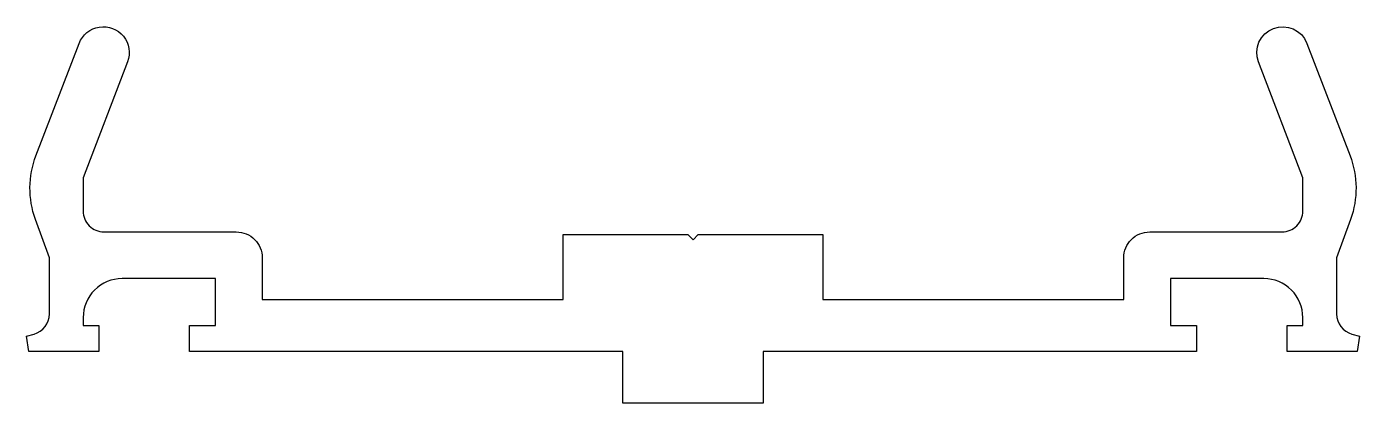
# Model space of a CAD drawing. Extents: x -2.3 to 49.1, y 0 to 14.5.
import ezdxf

# ---------------------------------------------------------------- set-up
doc = ezdxf.new("R2010")
doc.units = 0
doc.layers.get('0').update_dxf_attribs({"linetype": 'CONTINUOUS'})

msp = doc.modelspace()

# ---------------------------------------------------------------- linework, layer by layer
msp.add_lwpolyline([(40, 4), (40, 5.6, -0.414214), (41, 6.6), (46.1, 6.6, 0.414214), (46.9, 7.4), (46.9, 8.686), (45.19, 13.142, -1), (47.057, 13.858), (48.718, 9.532, -0.180829), (48.739, 7.081), (48.2, 5.6), (48.2, 3.439, 0.339454), (48.793, 2.666), (49.078, 2.59), (49, 2), (46.3, 2), (46.3, 3), (46.9, 3), (46.9, 3.3, 0.414214), (45.4, 4.8), (41.8, 4.8), (41.8, 3), (42.8, 3), (42.8, 2), (26.1, 2), (26.1, 0), (20.7, 0), (20.7, 2), (4, 2), (4, 3), (5, 3), (5, 4.8), (1.4, 4.8, 0.414214), (-0.1, 3.3), (-0.1, 3), (0.5, 3), (0.5, 2), (-2.2, 2), (-2.278, 2.59), (-1.993, 2.666, 0.339454), (-1.4, 3.439), (-1.4, 5.6), (-1.939, 7.081, -0.180829), (-1.918, 9.532), (-0.257, 13.858, -1), (1.61, 13.142), (-0.1, 8.686), (-0.1, 7.4, 0.414214), (0.7, 6.6), (5.8, 6.6, -0.414214), (6.8, 5.6), (6.8, 4), (18.4, 4), (18.4, 6.5), (23.2, 6.5), (23.4, 6.3), (23.6, 6.5), (28.4, 6.5), (28.4, 4), (40, 4)], format="xyb", close=True)

doc.saveas('drawing.dxf')
